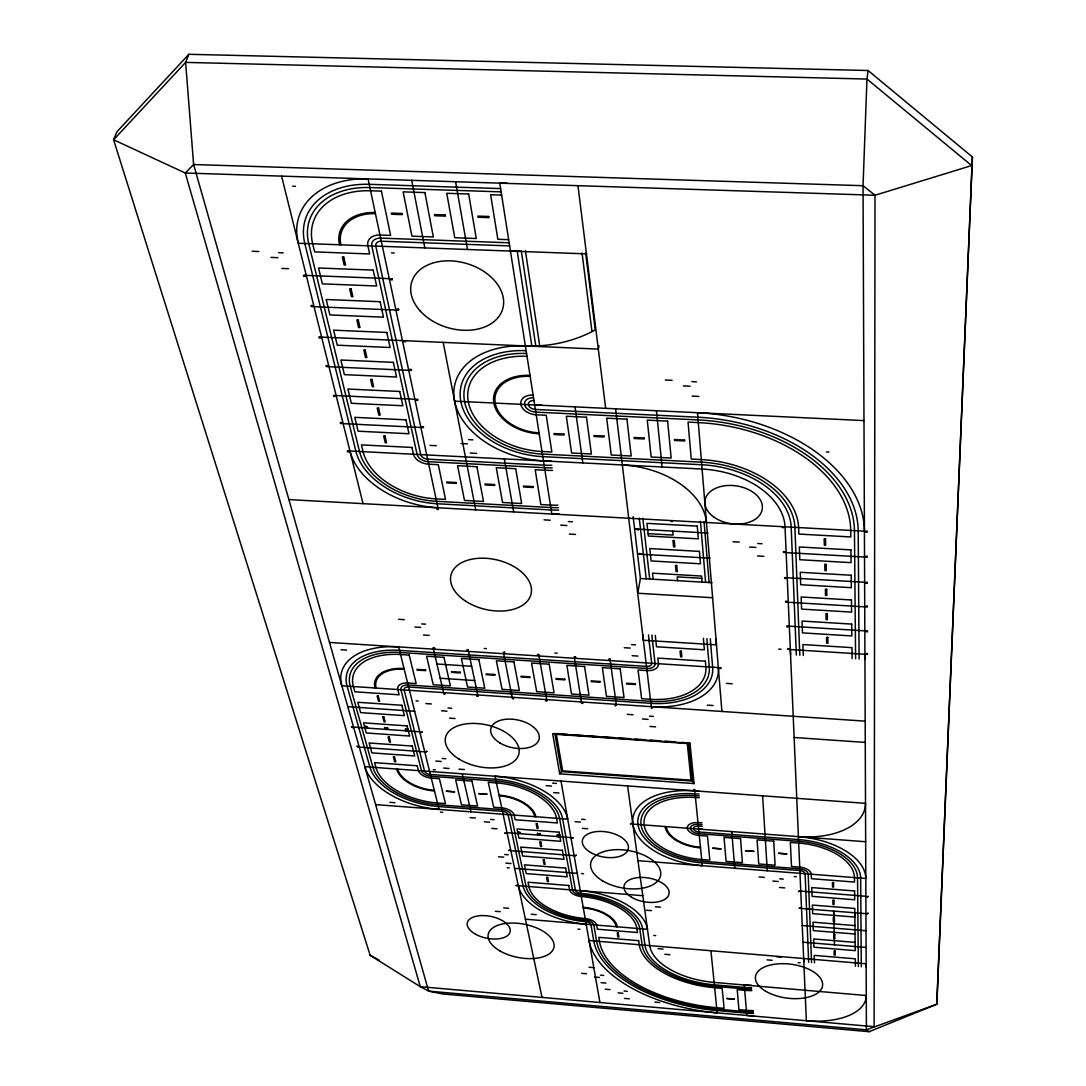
<?xml version="1.0" encoding="UTF-8"?>
<svg xmlns="http://www.w3.org/2000/svg" width="1086" height="1086" viewBox="0 0 1086 1086"><rect width="100%" height="100%" fill="white"/><g stroke="black" fill="none" stroke-linecap="round" stroke-linejoin="round"><path stroke-width="1.5" d="M972.404 156.981L936.811 1004.224L869.099 1031.7L442.613 993.948L428.644 991.124L420.296 986.685L370.15 955.327L113.596 139.782L116.921 131.759L188.842 54.3L868.081 70.509L972.404 156.981L936.811 1004.224L866.411 1029.827L428.644 991.124L193.62 164.529L185.611 62.391L188.842 54.3M559.575 835.623L557.729 835.623M868.081 70.509L866.967 79.047L863.044 185.706L866.411 1029.827L869.099 1031.7M633.152 516.651L640.414 578.485L637.726 593.241L712.62 597.734M557.159 835.148L559.738 834.93L557.159 835.148L557.417 836.559L559.914 836.763M540.231 834.835L539.959 833.41M537.746 834.645L537.475 833.22M517.75 831.7L520.153 832.297L520.533 833.315M598.997 345.864L598.305 349.108L321.619 337.108M408.35 730.987L405.77 730.797L405.458 728.815M408.051 728.991L405.363 729.222M387.987 729.127L387.566 727.552M385.408 728.95L384.987 727.376M364.584 725.937L367.041 726.52L367.584 727.701M681.899 742.322L689.99 743.286L694.049 783.59L559.724 773.829L561.489 771.589L554.824 733.444M551.131 461.034A81.178 58.02 -8.3 0 1 543.475 460.885A82.251 55.861 13.5 0 1 454.328 399.634A82.251 55.861 13.5 0 1 525.38 345.945L539.728 345.796A94.441 64.495 -8.3 0 0 591.979 331.624L595.25 329.859L585.653 252.916M520.099 251.083L510.447 251.07M525.38 345.945L531.869 346.067L517.221 251.165M694.782 790.852L702.33 865.691A66.735 36.761 8.9 0 1 632.785 823.297A66.735 36.761 8.9 0 1 694.782 790.852L698.746 790.961M699.045 794.002L695.094 793.893A61.522 33.897 8.9 0 0 637.916 823.799A61.522 33.897 8.9 0 0 702.058 862.881L799.866 870.524A5.145 2.783 7.4 0 1 805.106 873.728L808.527 958.938A63.843 4.276 -85.9 0 0 808.717 962.332M699.221 795.834L695.271 795.726A58.386 32.173 8.9 0 0 640.998 824.098A58.386 32.173 8.9 0 0 701.882 861.198L799.798 868.827A8.24 4.439 7.4 0 1 808.188 873.972L811.446 959.182A63.857 4.195 -85.9 0 0 811.636 962.59M699.398 797.653L695.461 797.545A55.264 30.449 8.9 0 0 644.079 824.396A55.264 30.449 8.9 0 0 701.719 859.515L709.837 860.139L707.515 836.111L699.289 835.487A11.471 6.312 8.9 0 1 687.302 828.197A11.471 6.312 8.9 0 1 697.986 822.631L701.882 822.74M702.045 824.505L698.176 824.396A8.335 4.588 8.9 0 0 690.384 828.442A8.335 4.588 8.9 0 0 699.112 833.749L798.604 841.311A57.707 31.127 7.4 0 1 857.546 877.841L858.32 963.119A64.047 3 -86 0 0 858.388 966.513M702.221 826.27L698.352 826.161A5.213 2.864 8.9 0 0 693.479 828.686A5.213 2.864 8.9 0 0 698.936 831.998L798.536 839.559A60.802 32.797 7.4 0 1 860.655 878.072L861.252 963.377A64.06 2.932 -86 0 0 861.32 966.771M698.637 829.08L702.506 829.202M500.619 188.597L369.213 184.321A81.219 57.626 18.8 0 0 304.813 243.481L355.909 451.301A73.468 47.92 15.3 0 0 437.101 503.741L551.186 509.958A79.319 57.707 -8.3 0 0 558.666 510.094M501.135 191.855L369.892 187.552A77.079 54.694 18.8 0 0 308.736 243.631L359.493 451.477A69.735 45.476 15.3 0 0 436.586 501.311L550.806 507.529A79.414 57.734 -8.3 0 0 558.285 507.664M292.718 186.208L295.473 186.303M501.651 195.113L490.628 194.747L497.85 239.287L508.655 239.68M509.144 242.789L380.643 238.119A11.009 7.806 18.8 0 0 371.819 245.952L417.078 454.437A9.964 6.489 15.3 0 0 428.169 461.686L544.534 467.699A80.921 57.979 -8.3 0 0 552.163 467.822M509.633 245.911L381.308 241.214A6.883 4.873 18.8 0 0 375.783 246.101L420.703 454.613A6.231 4.059 15.3 0 0 427.626 459.161L544.14 465.161A81.016 57.992 -8.3 0 0 551.783 465.283M586.454 253.88L298.27 243.237A88.102 62.513 18.8 0 1 368.059 178.905L437.957 507.773A79.699 51.992 15.3 0 1 349.936 450.989L702.085 469.043A78.857 51.436 9.1 0 1 785.029 526.819L806.355 1020.718A61.4 30.775 7.4 0 0 866.275 995.523L714.113 982.409A62.065 31.738 8.6 0 1 649.727 945.607L627.586 785.938M391.544 252.875L394.245 252.984M252.183 251.246L258.916 251.49M278.668 252.685L283.174 252.848M271.038 257.423L277.785 257.681M281.763 268.418L288.482 268.676M306.266 275.396L389.263 278.64M314.044 306.673L395.942 310.053M665.338 380.005L672.112 380.317M691.891 381.62L696.425 381.824M328.977 366.715L408.743 370.34M683.298 385.897L690.072 386.209M692.121 396.118L698.868 396.431M336.144 395.548L414.906 399.281M454.6 401.168L863.981 420.594M343.135 423.635L420.893 427.477M826.31 451.925L828.957 452.047M468.623 439.613L472.872 439.83M461.021 443.55L467.387 443.862M429.947 445.396L436.273 445.708M470.279 453.066L476.618 453.391M550.412 505.085L540.814 504.556L535.181 469.736L544.928 470.238A80.826 57.965 -8.3 0 0 552.557 470.36M288.89 499.587L864.429 531.176A157.864 103.089 9.1 0 0 697.483 412.694L721.918 711.452M671.094 521.484L672.397 521.551M544.005 519.855L550.208 520.208M568.345 521.551L572.498 521.782M634.591 528.977L707.991 533.063M560.729 525.149L566.933 525.502M648.111 533.674L673.089 535.072L672.696 531.095M732.941 541.751L739.281 542.104M757.743 543.489L761.978 543.733M569.335 534.081L575.512 534.434M749.571 547.059L755.91 547.412M786.142 552.611L864.524 557.05M757.539 555.964L763.852 556.331M637.55 554.036L710.04 558.19M787.228 577.752L864.632 582.272M701.773 578.322L677.216 576.883L677.596 580.671M640.414 578.485L712.036 582.707M788.287 602.268L864.727 606.857M789.318 626.188L864.823 630.844M398.548 619.291L404.291 619.658M421.694 623.921L425.536 624.165M864.918 654.247L790.323 649.537A148.918 12.055 -86.6 0 0 790.581 654.668M778.703 649.102L781.078 649.252M414.92 627.029L420.662 627.396M631.604 644.609L635.541 644.867M624.26 647.704L630.138 648.084M423.472 635.025L429.187 635.391M632.161 655.713L638.025 656.08M484.22 648.491L486.474 648.627M554.932 653.039L557.213 653.188M329.506 642.437L718.335 667.591A72.816 43.929 10 0 1 651.315 706.674L615.613 408.811M341.045 649.74L346.638 650.107M436.911 663.994L471.65 666.275M726.317 683.379L732.195 683.773M440.197 678.248L474.677 680.542M707.312 705.14L713.095 705.52M865.189 721.145L341.818 685.741A70.142 40.44 13.8 0 1 398.657 646.917L439.07 809.423A67.006 37.033 13 0 1 364.828 766.702L865.515 803.341A68.866 38.852 7.3 0 1 798.4 836.641A65.947 35.58 7.4 0 1 865.813 878.479L637.944 860.655M627.301 714.357L632.975 714.751M649.55 716.176L653.338 716.434M416.033 700.864L418.191 701.013M425.848 703.565L431.359 703.945M642.423 718.986L648.098 719.38M448.016 707.991L451.695 708.235M441.473 710.773L446.97 711.154M649.985 726.453L655.632 726.846M347.764 706.66L414.676 711.289M794.124 737.503L865.27 742.417M449.563 718.145L455.048 718.525M556.507 733.552L568.209 734.367M573.218 734.72L583.25 735.426M588.273 735.779L598.305 736.484M603.314 736.824L613.346 737.53M618.368 737.883L630.07 738.697M635.079 739.05L645.111 739.756M650.134 740.109L660.166 740.801M665.175 741.154L675.207 741.86M689.99 743.286L552.665 733.688L559.724 773.829M384.892 727.783L387.471 727.959M353.574 727.118L419.766 731.788M359.262 747.127L424.762 751.838M442.151 758.476L445.722 758.734M435.812 761.069L441.16 761.462M561.489 771.589L692.474 781.092L694.049 783.59M443.685 768.06L449.02 768.454M458.998 769.146L464.333 769.526M433.246 769.73L435.337 769.879M552.706 783.155L556.29 783.427M546.136 785.694L551.512 786.088M553.643 792.59L558.991 792.997M389.793 802.337L394.951 802.717M581.607 819.278L585.15 819.536M375.607 804.604L567.707 819.156A65.784 35.824 11.8 0 0 495.026 776.232L542.036 997.41M632.88 824.098L865.664 841.731M575.091 821.681L580.386 822.088M440.509 812.152L442.559 812.301M470.17 817.622L475.369 818.016M490.56 819.428L494.035 819.686M582.381 828.346L587.648 828.754M484.302 821.803L489.501 822.211M491.795 828.401L496.981 828.794M537.394 833.627L539.878 833.817M507.013 832.677L570.951 837.605M510.854 850.705L574.127 855.659M794.165 876.551L796.255 876.714M504.759 854.506L508.167 854.763M759.046 876.945L764.327 877.366M498.61 856.773L503.7 857.166M779.748 878.818L783.277 879.103M772.893 881.072L778.173 881.493M505.9 863.126L510.99 863.533M779.463 887.466L784.73 887.886M581.58 873.578L583.603 873.741M507.203 867.823L509.198 867.972M514.601 868.366L577.236 873.334M800.749 891.09L865.881 896.262M642.803 895.692L518.28 885.66A63.327 33.232 10.5 0 0 586.182 924.227M801.509 908.48L865.949 913.679M854.886 917.073L812.695 913.665L812.382 905.059L854.791 908.466L855.239 950.644L813.93 947.209L813.618 938.956L855.157 942.376M655.333 906.769L660.424 907.19M854.981 925.598L813.007 922.177L813.319 930.607L855.062 934.028M646.441 910.231L651.519 910.638M802.242 925.516L866.017 930.729M503.646 907.896L508.587 908.303M495.392 911.276L500.32 911.683M531.271 914.263L536.226 914.67M525.407 919.19L647.473 929.304A62.051 31.901 10.3 0 0 580.277 890.656M802.961 942.2L866.085 947.426M586.277 924.783L585.245 924.702L586.372 925.34M577.983 929.127L579.938 929.29M653.772 935.44L655.74 935.603M776.246 956.644L781.296 957.065M658.102 948.621L663.071 949.042M767.123 959.875L772.146 960.309M798.183 962.671L800.178 962.834M664.876 954.282L669.831 954.703M588.979 967.219L593.811 967.626M581.648 973.341L586.467 973.748M600.517 975.174L603.735 975.445M594.558 977.061L599.363 977.468M601.115 982.681L605.92 983.088M605.269 989.183L610.047 989.604M624.016 991.029L627.206 991.314M618.056 992.862L622.835 993.283M624.504 998.401L629.269 998.821M654.817 1002.134L659.596 1002.554M746.598 1013.129L716.95 1010.523A119.351 61.06 8.6 0 1 593.77 940.91L590.947 924.62A4.846 2.498 10.3 0 0 585.734 921.647A58.386 30.639 10.5 0 1 523.099 886.04L508.126 814.649A5.131 2.796 11.8 0 0 502.479 811.351L438.35 806.504A61.78 34.128 13 0 1 369.878 767.069L347.072 686.094A64.658 37.277 13.8 0 1 399.526 650.378L646.496 666.41A5.688 3.434 10 0 0 651.695 663.288L649.048 640.618A74.988 10.466 -86.6 0 1 648.491 634.889M370.15 955.327L379.028 960.051M281.573 176.122L363.036 503.66M433.49 649.17L443.522 692.624M462.256 773.829L471.025 811.839M403.816 340.665L404.033 341.696L405.404 341.751L405.2 340.732M468.5 651.437L477.745 694.931M411.689 180.317L424.83 247.907M443.183 342.375L475.709 509.836M503.66 653.704L512.13 697.266M455.591 181.729L467.509 249.481M504.338 458.903L513.664 511.927M539.009 655.998L546.679 699.601M561 781.065L599.947 1002.514M574.521 658.292L581.39 701.95M521.307 251.056L535.792 345.986M525.407 250.839L539.728 345.796M575.023 406.883L582.802 462.935M610.21 660.6L616.264 704.312M582.055 253.024L591.979 331.624M577.969 185.679L605.676 408.336M638.215 529.181L638.31 530.049L636.925 529.113M641.12 554.24L639.735 553.331L639.844 554.172M639.247 518.063L646.211 578.824M652.455 640.821L655.062 663.505A9.095 5.484 10 0 1 646.74 668.501L400.042 652.455A61.373 35.376 13.8 0 0 350.235 686.311L372.905 767.3A58.63 32.39 13 0 0 437.916 804.767L502.112 809.599A8.226 4.48 11.8 0 1 511.153 814.88L526.004 886.271A55.413 29.078 10.5 0 0 585.463 920.1A7.751 3.991 10.3 0 1 593.811 924.865L596.608 941.141A116.433 59.567 8.6 0 0 716.801 1009.111L746.476 1011.718A61.087 52.657 -2.7 0 0 753.426 1011.989M642.831 518.266L649.699 579.028M653.175 579.232L652.51 573.177L701.57 576.055L702.099 582.123M656.433 410.739L662.107 466.994M710.923 950.752L717.181 1012.858A124.211 63.545 8.6 0 1 589.046 940.517L866.153 963.784A64.088 2.796 -86.1 0 0 866.207 967.178M688.578 742.797L692.474 781.092M700.443 521.416L705.601 582.327M710.733 644.514L712.66 667.225A67.128 40.494 10 0 1 650.921 703.334L408.635 687.004A5.484 3.163 13.8 0 0 404.155 689.963L424.545 771.074A5.24 2.891 13 0 0 430.382 774.467L495.664 779.259A60.64 33.028 11.8 0 1 562.629 818.776L575.417 890.262A4.941 2.593 10.5 0 0 580.752 893.33A57.205 29.417 10.3 0 1 642.668 928.91L644.975 945.214A66.911 34.209 8.6 0 0 714.357 984.839L744.494 987.432A62.038 53.078 -2.9 0 0 751.553 987.69M704.054 521.619L709.117 582.53M731.747 831.591L734.747 868.23M762.603 795.821L767.3 870.768M783.685 526.737L783.725 527.633L782.382 527.552L782.341 526.669M803.097 650.338L802.88 644.555L851.981 647.636L852.048 653.433A149.529 8.457 -86.5 0 0 852.13 658.578M834.455 944.806L833.654 911.073A187.444 10.67 -86.2 0 0 833.777 914.561M854.899 916.272A187.702 9.122 -86.2 0 1 854.831 912.783M855.619 658.795A149.556 8.254 -86.5 0 1 855.551 653.609L854.451 530.62A147.981 96.613 9.1 0 0 698.067 419.902L535.792 412.123A10.276 6.978 13.5 0 1 524.606 404.467A10.276 6.978 13.5 0 1 533.525 397.761M803.314 655.469A149.053 11.322 -86.5 0 1 803.097 650.297M859.121 659.012A149.596 8.05 -86.5 0 1 859.067 653.84L858.198 530.823A151.687 99.043 9.1 0 0 697.85 417.2L535.371 409.449A6.421 4.358 13.5 0 1 528.38 404.657A6.421 4.358 13.5 0 1 533.959 400.476M864.958 659.392A149.651 7.697 -86.5 0 1 864.918 654.206M799.839 655.252A149.013 11.512 -86.5 0 1 799.608 650.08L794.898 527.348A88.713 57.884 9.1 0 0 701.529 462.161L542.389 454.084A71.975 48.87 13.5 0 1 464.36 400.462A71.975 48.87 13.5 0 1 526.561 353.507M796.364 655.034A148.986 11.715 -86.6 0 1 796.133 649.862L791.192 527.144A85.02 55.467 9.1 0 0 701.732 464.74L542.796 456.649A75.83 51.49 13.5 0 1 460.6 400.164A75.83 51.49 13.5 0 1 526.126 350.669M527.009 356.317A68.106 46.25 13.5 0 0 468.12 400.775A68.106 46.25 13.5 0 0 541.982 451.505L551.837 452.007L546.231 415.273L536.212 414.798A14.132 9.598 13.5 0 1 520.832 404.264A14.132 9.598 13.5 0 1 533.104 395.046M539.05 432.839A40.413 27.435 13.5 0 1 495.148 402.73A40.413 27.435 13.5 0 1 530.158 376.353M539.199 433.789A41.811 28.385 13.5 0 1 493.777 402.635A41.811 28.385 13.5 0 1 530.009 375.349M541.412 405.105A91.971 64.237 -8.3 0 1 534.665 404.969M340.923 244.812A43.291 30.707 18.8 0 1 375.457 213.684M339.497 244.757A44.784 31.765 18.8 0 1 375.213 212.53M700.484 847.27A32.797 18.068 8.9 0 1 666.247 826.622M700.538 847.894A33.924 18.693 8.9 0 1 665.134 826.541M583.304 907.896A30.489 15.679 10.3 0 1 616.237 926.725M583.209 907.326A31.548 16.222 10.3 0 1 617.282 926.806M499.18 795.78A32.322 17.607 11.8 0 1 534.787 816.672M499.031 795.128A33.449 18.218 11.8 0 1 535.887 816.753M434.319 790.309A32.933 18.191 13 0 1 397.707 769.105M434.481 790.961A34.073 18.829 13 0 1 396.607 769.037M376.136 688.062A34.467 19.874 13.8 0 1 404.209 669.234M374.982 687.981A35.662 20.553 13.8 0 1 404.033 668.501M622.346 464.957A78.382 50.933 10.8 0 1 706.457 522.502M652.455 640.808A75.002 10.371 -86.6 0 1 651.912 635.106M706.891 638.554A75.273 8.742 -86.5 0 0 707.298 644.269L709.267 667.008A63.721 38.431 10 0 1 650.677 701.325L408.132 684.995A8.769 5.05 13.8 0 0 400.965 689.746L421.504 770.856A8.376 4.629 13 0 0 430.83 776.286L496.044 781.078A57.558 31.345 11.8 0 1 559.602 818.545L572.498 890.018A7.914 4.154 10.5 0 0 581.024 894.918A54.3 27.91 10.3 0 1 639.776 928.666L642.111 944.969A69.83 35.702 8.6 0 0 714.507 986.292L744.616 988.884A61.983 53.051 -2.9 0 0 751.661 989.142M716.095 639.138A75.328 8.471 -86.5 0 0 716.475 644.853L643.36 640.251A74.961 10.629 -86.6 0 1 642.79 634.536M703.443 638.337A75.26 8.837 -86.5 0 0 703.864 644.052L704.366 649.808L656.514 646.767L655.876 641.039A75.015 10.263 -86.6 0 1 655.333 635.324M710.733 644.487A75.301 8.634 -86.5 0 1 710.339 638.772M559.29 514.153A79.156 57.68 -8.3 0 1 551.824 513.99L499.764 183.154A101.229 64.807 -8.3 0 0 507.189 183.208M557.919 505.207A79.495 57.748 -8.3 0 1 550.426 505.058M803.871 961.924A63.816 4.398 -85.9 0 1 803.667 958.517M855.456 966.268A64.033 3.082 -86 0 1 855.374 962.861L855.334 958.816L814.228 955.381L814.364 959.44A63.87 4.127 -85.9 0 0 814.541 962.834M753.725 1015.722A60.952 52.59 -2.7 0 1 746.788 1015.451L744.304 985.016A62.133 53.119 -2.9 0 0 751.363 985.273M753.317 1010.577A61.142 52.685 -2.7 0 1 746.367 1010.292L738.928 1009.668L737.204 989.685L744.738 990.337A61.929 53.024 -2.9 0 0 751.783 990.595M753.535 1013.387A61.033 52.63 -2.7 0 1 746.598 1013.116M875.004 195.249L874.121 1026.691L420.296 986.685L185.272 173.013L113.596 139.782L185.611 62.391L866.967 79.047L971.658 165.574L875.004 195.249L185.272 173.013L193.62 164.529L863.044 185.706L875.004 195.249M381.417 191.136L370.584 190.769A72.952 51.761 18.8 0 0 312.659 243.766L314.628 251.898L369.647 253.961L367.869 245.803A15.136 10.738 18.8 0 1 379.991 235.024L390.621 235.418L381.417 191.136M424.911 192.575L403.123 191.855L411.947 236.178L433.328 236.952L424.911 192.575M468.663 194.014L446.753 193.294L454.762 237.725L476.279 238.499L468.663 194.014M402.078 213.467L391.313 213.087L391.557 214.241L402.309 214.621L402.078 213.467M445.274 214.96L434.454 214.58L434.671 215.734L445.491 216.114L445.274 214.96M488.727 216.467L477.84 216.087L478.044 217.241L488.917 217.621L488.727 216.467M343.733 257.002L342.307 256.948L344.167 265.011L345.592 265.065L343.733 257.002M373.177 270.102L318.537 267.998L322.379 283.867L376.666 286.012L373.177 270.102M304.867 275.342L303.469 275.287L303.727 276.36L305.139 276.428L304.867 275.342M392.1 278.763L390.675 278.708L390.906 279.781L392.331 279.835L392.1 278.763M351.077 288.903L349.678 288.849L351.484 296.682L352.882 296.736L351.077 288.903M380.1 301.704L326.18 299.505L329.927 314.94L383.48 317.18L380.1 301.704M312.401 305.573L311.017 305.505L311.275 306.564L312.659 306.619L312.401 305.573M398.508 309.116L397.109 309.062L397.34 310.121L398.738 310.175L398.508 309.116M358.231 319.922L356.846 319.868L358.597 327.483L359.982 327.551L358.231 319.922M386.82 332.452L333.619 330.171L337.257 345.185L390.118 347.506L386.82 332.452M320.248 337.04L318.877 336.986L319.135 338.004L320.506 338.058L320.248 337.04M365.181 350.099L363.81 350.045L365.52 357.457L366.892 357.525L365.181 350.099M393.363 362.357L340.855 360.009L344.398 374.629L396.58 377.018L393.363 362.357M327.388 365.656L326.031 365.602L326.289 366.593L327.633 366.661L327.388 365.656M411.268 369.471L409.897 369.403L410.114 370.407L411.472 370.462L411.268 369.471M371.955 379.476L370.597 379.421L372.267 386.643L373.611 386.697L371.955 379.476M399.743 391.476L347.887 389.046L351.348 403.286L402.865 405.757L399.743 391.476M334.814 395.494L333.483 395.426L333.728 396.39L335.058 396.458L334.814 395.494M417.594 399.417L416.25 399.349L416.454 400.327L417.798 400.381L417.594 399.417M586.481 417.214L566.322 416.237L571.603 452.998L591.408 454.002L586.481 417.214M626.934 419.155L606.68 418.178L611.269 455.007L631.183 456.025L626.934 419.155M667.618 421.11L647.256 420.133L651.152 457.03L671.175 458.048L667.618 421.11M698.284 422.59L688.049 422.101L691.253 459.066L701.312 459.568A92.419 60.3 9.1 0 1 798.604 527.552L798.848 534.068L850.786 536.946L850.718 530.416A144.275 94.183 9.1 0 0 698.284 422.59M378.539 408.078L377.209 408.024L378.824 415.056L380.154 415.11L378.539 408.078M405.947 419.834L354.755 417.336L358.108 431.196L408.988 433.735L405.947 419.834M341.588 422.63L340.271 422.563L340.502 423.499L341.818 423.567L341.588 422.63M423.35 426.662L422.02 426.594L422.223 427.531L423.554 427.599L423.35 426.662M563.933 434.061L553.969 433.572L554.104 434.522L564.068 435.011L563.933 434.061M603.925 436.029L593.906 435.54L594.028 436.491L604.033 436.993L603.925 436.029M644.12 438.011L634.048 437.522L634.156 438.472L644.229 438.975L644.12 438.011M684.56 440.006L674.433 439.518L674.515 440.468L684.642 440.97L684.56 440.006M384.96 435.948L383.643 435.88L385.218 442.721L386.535 442.789L384.96 435.948M411.988 447.459L361.434 444.893L363.077 451.667A65.988 43.046 15.3 0 0 436.07 498.881L445.531 499.384L438.31 464.699L428.698 464.211A13.697 8.932 15.3 0 1 413.467 454.247L411.988 447.459M348.647 450.921L347.344 450.866L347.574 451.776L348.864 451.844L348.647 450.921M476.903 466.709L457.586 465.704L464.482 500.415L483.501 501.447L476.903 466.709M515.701 468.718L496.275 467.713L502.546 502.479L521.66 503.524L515.701 468.718M456.188 482.496L446.631 481.994L446.821 482.89L456.378 483.406L456.188 482.496M494.551 484.532L484.94 484.03L485.116 484.926L494.714 485.442L494.551 484.532M533.117 486.582L523.452 486.066L523.601 486.976L533.267 487.492L533.117 486.582M867.144 531.312L865.786 531.244L865.786 532.14L867.144 532.208L867.144 531.312M438.147 508.642L436.871 508.574L437.047 509.443L438.337 509.524L438.147 508.642M697.253 526.113L646.957 523.343L648.369 536.036L698.352 538.832L697.253 526.113M825.523 538.792L824.179 538.71L824.328 545.172L825.672 545.253L825.523 538.792M850.922 549.883L799.323 546.977L799.785 559.711L851.071 562.643L850.922 549.883M674.284 540.624L672.981 540.543L673.605 546.815L674.895 546.896L674.284 540.624M784.771 551.661L783.44 551.593L783.481 552.462L784.811 552.53L784.771 551.661M867.212 556.331L865.868 556.249L865.868 557.118L867.212 557.199L867.212 556.331M699.438 551.389L649.767 548.566L651.138 560.946L700.511 563.797L699.438 551.389M826.12 564.381L824.79 564.299L824.939 570.598L826.27 570.679L826.12 564.381M851.207 575.241L800.246 572.295L800.694 584.716L851.329 587.689L851.207 575.241M676.727 565.48L675.451 565.412L676.062 571.521L677.338 571.603L676.727 565.48M785.911 577.671L784.608 577.603L784.649 578.444L785.952 578.526L785.911 577.671M867.28 582.422L865.949 582.34L865.949 583.196L867.28 583.263L867.28 582.422M826.704 589.318L825.387 589.25L825.536 595.386L826.84 595.467L826.704 589.318M851.465 599.974L801.142 596.988L801.59 609.097L851.6 612.11L851.465 599.974M786.956 601.372L785.653 601.291L785.694 602.119L786.983 602.201L786.956 601.372M867.334 606.192L866.031 606.11L866.031 606.938L867.347 607.02L867.334 606.192M827.274 613.658L825.971 613.576L826.12 619.563L827.41 619.644L827.274 613.658M851.723 624.097L802.025 621.056L802.459 632.88L851.858 635.948L851.723 624.097M788.042 626.12L786.766 626.038L786.793 626.839L788.069 626.921L788.042 626.12M867.402 631.007L866.112 630.925L866.112 631.726L867.402 631.808L867.402 631.007M827.817 637.387L826.541 637.306L826.677 643.143L827.953 643.224L827.817 637.387M789.02 648.668L787.771 648.586L787.798 649.374L789.06 649.455L789.02 648.668M867.47 653.623L866.194 653.541L866.194 654.329L867.47 654.41L867.47 653.623M681.302 651.166L680.067 651.098L680.637 656.759L681.872 656.84L681.302 651.166M705.371 661.157L657.804 658.102L658.442 663.722A12.516 7.548 10 0 1 646.998 670.591L638.052 670.008L641.622 698.705L650.433 699.303A60.3 36.367 10 0 0 705.859 666.79L705.371 661.157M434.332 647.731L433.151 647.65L433.314 648.41L434.509 648.491L434.332 647.731M468.175 649.917L466.98 649.835L467.143 650.595L468.337 650.677L468.175 649.917M504.569 652.265L503.375 652.197L503.524 652.944L504.719 653.025L504.569 652.265M538.737 654.478L537.529 654.396L537.665 655.157L538.873 655.238L538.737 654.478M575.499 656.854L574.277 656.772L574.399 657.532L575.607 657.614L575.499 656.854M609.993 659.08L608.784 658.998L608.893 659.759L610.101 659.84L609.993 659.08M720.805 667.754L719.57 667.673L719.624 668.433L720.86 668.514L720.805 667.754M409.218 655.089L400.558 654.519A58.074 33.49 13.8 0 0 353.398 686.528L354.864 691.796L399.132 694.809L397.788 689.529A12.055 6.95 13.8 0 1 407.63 682.999L416.169 683.569L409.218 655.089M443.957 657.342L426.567 656.215L433.26 684.723L450.405 685.877L443.957 657.342M478.858 659.623L461.387 658.483L467.577 687.031L484.79 688.185L478.858 659.623M513.936 661.917L496.37 660.763L502.058 689.338L519.352 690.506L513.936 661.917M549.177 664.211L531.529 663.057L536.701 691.66L554.077 692.827L549.177 664.211M584.594 666.519L566.865 665.365L571.507 694.008L588.965 695.176L584.594 666.519M620.187 668.84L602.363 667.673L606.477 696.357L624.029 697.524L620.187 668.84M425.536 669.926L416.929 669.356L417.105 670.089L425.712 670.659L425.536 669.926M460.097 672.207L451.437 671.637L451.6 672.37L460.26 672.94L460.097 672.207M494.809 674.501L486.121 673.931L486.27 674.664L494.958 675.248L494.809 674.501M529.696 676.809L520.954 676.239L521.104 676.972L529.832 677.555L529.696 676.809M564.747 679.13L555.964 678.546L556.1 679.293L564.869 679.877L564.747 679.13M599.974 681.465L591.151 680.881L591.259 681.614L600.083 682.212L599.974 681.465M635.364 683.8L626.5 683.216L626.595 683.963L635.459 684.547L635.364 683.8M444.839 693.425L443.685 693.343L443.848 694.063L445.016 694.144L444.839 693.425M477.894 695.664L476.727 695.583L476.876 696.302L478.044 696.384L477.894 695.664M513.434 698.067L512.266 697.986L512.402 698.705L513.583 698.787L513.434 698.067M546.801 700.321L545.62 700.239L545.756 700.972L546.937 701.054L546.801 700.321M582.693 702.751L581.499 702.669L581.621 703.402L582.802 703.484L582.693 702.751M616.373 705.031L615.287 705.683L616.373 705.031M652.605 707.488L651.491 708.126L652.605 707.488M378.24 695.977L377.086 695.895L378.485 701.135L379.638 701.203L378.24 695.977M401.806 705.289L357.769 702.262L360.647 712.62L404.44 715.66L401.806 705.289M383.765 716.746L382.639 716.665L383.996 721.783L385.136 721.864L383.765 716.746M687.289 743.516L556.331 734.353L562.684 770.897L691.035 780.196L687.289 743.516M407.06 725.896L363.498 722.842L366.321 732.969L409.639 736.037L407.06 725.896M352.461 727.036L351.335 726.968L352.651 727.729L352.461 727.036M422.033 731.95L421.069 732.561L422.033 731.95M389.182 737.055L388.055 736.973L389.385 741.982L390.512 742.064L389.182 737.055M412.191 746.055L369.104 742.973L371.86 752.87L414.716 755.965L412.191 746.055M357.973 746.381L356.86 746.299L358.163 747.046L357.973 746.381M426.825 751.322L425.875 751.919L426.825 751.322M394.462 756.915L393.349 756.833L394.666 761.734L395.766 761.815L394.462 756.915M417.214 765.766L374.575 762.657L375.932 767.517A55.495 30.652 13 0 0 437.482 803.002L445.477 803.613L439.396 778.689L431.291 778.092A11.512 6.367 13 0 1 418.449 770.626L417.214 765.766M694.646 789.522L693.574 790.106L694.646 789.522M471.935 781.078L455.645 779.884L461.509 804.821L477.582 806.029L471.935 781.078M496.438 782.884L488.252 782.287L493.682 807.237L501.746 807.848A11.308 6.149 11.8 0 1 514.167 815.111L515.131 819.754L557.403 822.971L556.561 818.315A54.476 29.661 11.8 0 0 496.438 782.884M454.491 791.816L446.414 791.219L454.491 791.816M486.854 794.233L478.75 793.622L486.854 794.233M631.685 823.378L630.654 823.935L631.685 823.378M740.543 838.636L724.009 837.374L726.1 861.402L742.39 862.678L740.543 838.636M773.707 841.161L757.105 839.899L758.72 863.94L775.092 865.216L773.707 841.161M798.685 843.062L790.35 842.424L791.504 866.492L799.717 867.13A11.335 6.109 7.4 0 1 811.256 874.216L811.418 878.696L854.506 882.076L854.451 877.597A54.612 29.458 7.4 0 0 798.685 843.062M537.231 823.704L536.131 823.622L537.027 828.238L538.127 828.319L537.231 823.704M559.086 832.188L517.017 828.957L518.904 838.066L560.743 841.311L559.086 832.188M720.941 848.845L712.742 848.22L720.941 848.845M753.779 851.37L745.553 850.745L753.779 851.37M786.78 853.922L778.513 853.284L786.78 853.922M505.94 832.595L504.99 833.138L505.94 832.595M573.136 837.768L572.146 838.311L573.136 837.768M540.774 841.989L539.688 841.908L540.57 846.415L541.656 846.496L540.774 841.989M562.399 850.324L520.764 847.08L522.597 856.012L564.014 859.257L562.399 850.324M509.646 850.026L508.71 850.542L509.646 850.026M576.177 855.225L575.2 855.741L576.177 855.225M544.249 859.895L543.176 859.8L544.032 864.225L545.104 864.307L544.249 859.895M833.546 882.66L832.433 882.565L832.541 887.004L833.654 887.099L833.546 882.66M565.63 868.094L524.429 864.836L526.221 873.578L567.218 876.836L565.63 868.094M854.601 890.968L811.744 887.574L812.07 896.357L854.696 899.765L854.601 890.968M799.649 891.009L798.577 891.511L799.649 891.009M868.108 896.439L866.995 896.955L868.108 896.439M547.643 877.42L546.584 877.339L547.425 881.656L548.484 881.737L547.643 877.42M833.953 900.28L832.853 900.199L832.962 904.543L834.062 904.638L833.953 900.28M568.806 885.497L528.013 882.226L528.896 886.515A52.44 27.517 10.5 0 0 585.178 918.552A10.67 5.484 10.3 0 1 596.676 925.096L597.368 929.195L637.496 932.535L636.898 928.435A51.381 26.417 10.3 0 0 581.309 896.52A10.887 5.715 10.5 0 1 569.58 889.787L568.806 885.497M800.396 907.815L799.323 908.303L800.396 907.815M868.148 913.272L867.049 913.76L868.148 913.272M517.221 885.565L516.176 885.484L517.221 885.565M834.36 917.548L833.261 917.466L833.369 921.715L834.455 921.81L834.36 917.548M834.754 934.462L833.668 934.367L833.777 938.535L834.849 938.63L834.754 934.462M618.246 932.955L617.215 932.874L617.853 936.947L618.884 937.028L618.246 932.955M835.134 951.024L834.075 950.929L834.17 955.015L835.229 955.11L835.134 951.024M638.677 940.68L598.753 937.34L599.445 941.386A113.514 58.074 8.6 0 0 716.665 1007.713L724.077 1008.365L722.163 988.382L714.656 987.731A72.735 37.195 8.6 0 1 639.26 944.725L638.677 940.68M734.312 999.147L726.833 998.496L734.312 999.147M420.078 310.868A47.445 33.422 16.4 0 0 499.967 314.967A47.445 33.422 16.4 0 0 451.477 260.911A47.445 33.422 16.4 0 0 420.078 310.868M765.589 991.179A33.87 17.064 7.6 0 0 821.627 988.599A33.87 17.064 7.6 0 0 779.762 963.744A33.87 17.064 7.6 0 0 765.589 991.179M475.41 934.15A21.883 11.091 11.6 0 0 510.053 932.1A21.883 11.091 11.6 0 0 480.691 915.634A21.883 11.091 11.6 0 0 475.41 934.15M500.32 951.146A33.49 16.901 11.1 0 0 553.711 948.241A33.49 16.901 11.1 0 0 509.239 923.114A33.49 16.901 11.1 0 0 500.32 951.146M714.031 517.18A28.955 19.086 8.5 0 0 761.666 511.425A28.955 19.086 8.5 0 0 725.19 485.714A28.955 19.086 8.5 0 0 714.031 517.18M631.658 897.308A22.833 12.068 9.6 0 0 668.732 894.959A22.833 12.068 9.6 0 0 639.247 877.502A22.833 12.068 9.6 0 0 631.658 897.308M590.404 852.374A23.349 12.638 10.2 0 0 628.088 849.7A23.349 12.638 10.2 0 0 597.626 831.509A23.349 12.638 10.2 0 0 590.404 852.374M602.621 880.882A35.485 18.951 9.9 0 0 660.125 877.189A35.485 18.951 9.9 0 0 614.242 849.754A35.485 18.951 9.9 0 0 602.621 880.882M465.785 601.264A41.146 25.399 13.1 0 0 531.04 594.096A41.146 25.399 13.1 0 0 476.184 558.503A41.146 25.399 13.1 0 0 465.785 601.264M499.791 742.865A24.679 14.104 11.9 0 0 539.036 739.349A24.679 14.104 11.9 0 0 506.144 719.244A24.679 14.104 11.9 0 0 499.791 742.865M459.283 759.236A37.589 21.245 12.4 0 0 518.809 754.173A37.589 21.245 12.4 0 0 468.528 723.602A37.589 21.245 12.4 0 0 459.283 759.236"/></g></svg>
